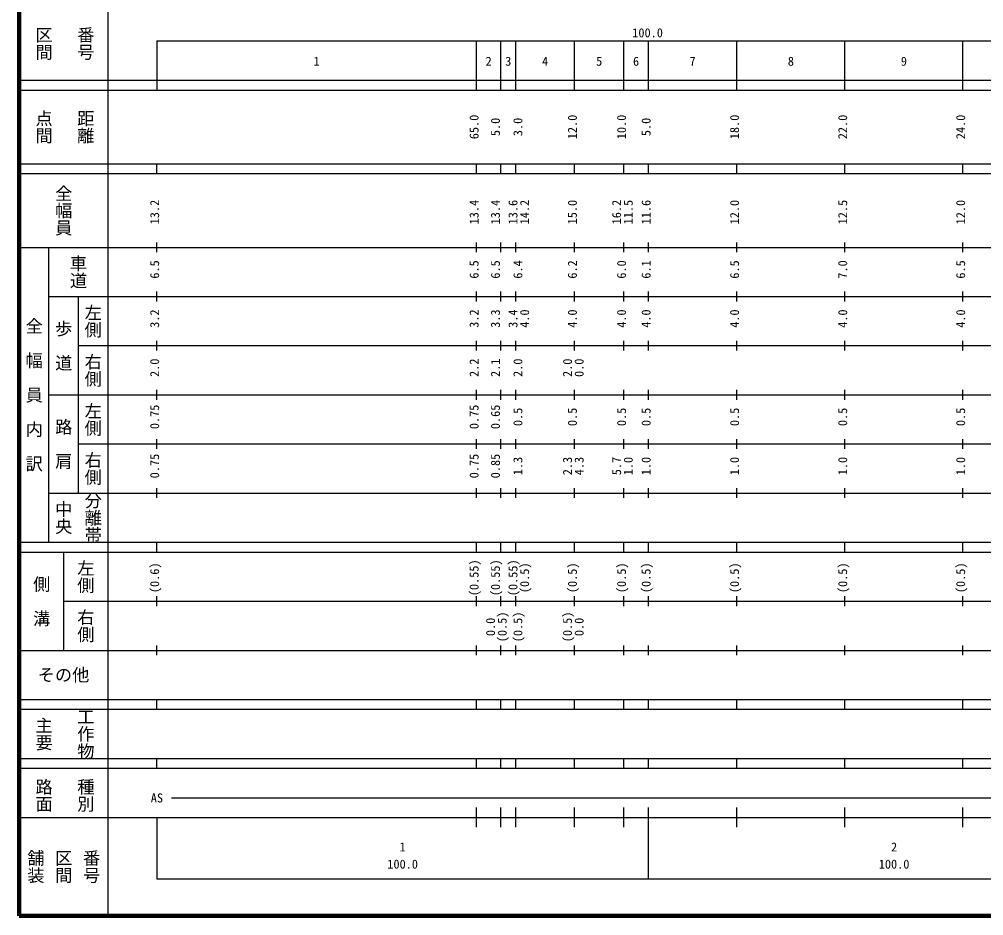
# Model space of a CAD drawing. Units: millimetres on the paper, enlarged 1000 times. Extents: x 40000 to 680000, y 20000 to 380000.
# Drawn here: x 40000 to 236234, y 20000 to 202409 of the extents above; entities that cross this region are included whole.
import ezdxf
from ezdxf.enums import TextEntityAlignment as Align

# ---------------------------------------------------------------- set-up
doc = ezdxf.new("R2010")
doc.units = ezdxf.units.MM
doc.header["$LTSCALE"] = 1000
doc.layers.add('M-TTL', color=2, linetype='Continuous', lineweight=140)
doc.layers.add('M-TTL-BAND', color=7, linetype='Continuous', lineweight=25)
doc.styles.add('@ＭＳ ゴシック', font='')
doc.styles.add('ＭＳ ゴシック', font='')
doc.styles.get('@ＭＳ ゴシック').set_extended_font_data('@MS Gothic')
doc.styles.get('ＭＳ ゴシック').set_extended_font_data('MS Gothic')

msp = doc.modelspace()

# ---------------------------------------------------------------- linework, layer by layer
at = {"layer": 'M-TTL'}
for p, q in [((40000, 380000), (40000, 20000)), ((40000, 20000), (680000, 20000))]:
    msp.add_line(p, q, dxfattribs=at)
at = {"layer": 'M-TTL-BAND'}
for p, q in [((58000, 370000), (58000, 20000)), ((68000, 198000), (579000, 198000)), ((68000, 198000), (68000, 188000)), ((133000, 188000), (133000, 198000)), ((138000, 188000), (138000, 198000)), ((141000, 188000), (141000, 198000)), ((153000, 188000), (153000, 198000)), ((163000, 188000), (163000, 198000)), ((168000, 188000), (168000, 198000)), ((186000, 188000), (186000, 198000)), ((208000, 188000), (208000, 198000)), ((232000, 188000), (232000, 198000)), ((40000, 190000), (579000, 190000)), ((40000, 188000), (579000, 188000)), ((40000, 173000), (579000, 173000)), ((68000, 171000), (68000, 173000)), ((133000, 171000), (133000, 173000)), ((138000, 171000), (138000, 173000)), ((141000, 171000), (141000, 173000)), ((153000, 171000), (153000, 173000)), ((163000, 171000), (163000, 173000)), ((168000, 171000), (168000, 173000)), ((186000, 171000), (186000, 173000)), ((208000, 171000), (208000, 173000)), ((232000, 171000), (232000, 173000)), ((40000, 171000), (579000, 171000)), ((68000, 155000), (68000, 157000)), ((133000, 155000), (133000, 157000)), ((138000, 155000), (138000, 157000)), ((141000, 155000), (141000, 157000)), ((153000, 155000), (153000, 157000)), ((163000, 155000), (163000, 157000)), ((168000, 155000), (168000, 157000)), ((186000, 155000), (186000, 157000)), ((208000, 155000), (208000, 157000)), ((232000, 155000), (232000, 157000)), ((40000, 156000), (579000, 156000)), ((46000, 96000), (46000, 156000)), ((46000, 146000), (579000, 146000)), ((52000, 146000), (52000, 106000)), ((68000, 145000), (68000, 147000)), ((133000, 145000), (133000, 147000)), ((138000, 145000), (138000, 147000)), ((141000, 145000), (141000, 147000)), ((153000, 145000), (153000, 147000)), ((163000, 145000), (163000, 147000)), ((168000, 145000), (168000, 147000)), ((186000, 145000), (186000, 147000)), ((208000, 145000), (208000, 147000)), ((232000, 145000), (232000, 147000)), ((52000, 136000), (579000, 136000)), ((68000, 135000), (68000, 137000)), ((133000, 135000), (133000, 137000)), ((138000, 135000), (138000, 137000)), ((141000, 135000), (141000, 137000)), ((153000, 135000), (153000, 137000)), ((163000, 135000), (163000, 137000)), ((168000, 135000), (168000, 137000)), ((186000, 135000), (186000, 137000)), ((208000, 135000), (208000, 137000)), ((232000, 135000), (232000, 137000)), ((46000, 126000), (579000, 126000)), ((68000, 125000), (68000, 127000)), ((133000, 125000), (133000, 127000)), ((138000, 125000), (138000, 127000)), ((141000, 125000), (141000, 127000)), ((153000, 125000), (153000, 127000)), ((163000, 125000), (163000, 127000)), ((168000, 125000), (168000, 127000)), ((186000, 125000), (186000, 127000)), ((208000, 125000), (208000, 127000)), ((232000, 125000), (232000, 127000)), ((52000, 116000), (579000, 116000)), ((68000, 115000), (68000, 117000)), ((133000, 115000), (133000, 117000)), ((138000, 115000), (138000, 117000)), ((141000, 115000), (141000, 117000)), ((153000, 115000), (153000, 117000)), ((163000, 115000), (163000, 117000)), ((168000, 115000), (168000, 117000)), ((186000, 115000), (186000, 117000)), ((208000, 115000), (208000, 117000)), ((232000, 115000), (232000, 117000)), ((46000, 106000), (579000, 106000)), ((68000, 105000), (68000, 107000)), ((133000, 105000), (133000, 107000)), ((138000, 105000), (138000, 107000)), ((141000, 105000), (141000, 107000)), ((153000, 105000), (153000, 107000)), ((163000, 105000), (163000, 107000)), ((168000, 105000), (168000, 107000)), ((186000, 105000), (186000, 107000)), ((208000, 105000), (208000, 107000)), ((232000, 105000), (232000, 107000)), ((40000, 96000), (579000, 96000)), ((68000, 94000), (68000, 96000)), ((133000, 94000), (133000, 96000)), ((138000, 94000), (138000, 96000)), ((141000, 94000), (141000, 96000)), ((153000, 94000), (153000, 96000)), ((163000, 94000), (163000, 96000)), ((168000, 94000), (168000, 96000)), ((186000, 94000), (186000, 96000)), ((208000, 94000), (208000, 96000)), ((232000, 94000), (232000, 96000)), ((40000, 94000), (579000, 94000)), ((49000, 94000), (49000, 74000)), ((68000, 83000), (68000, 85000)), ((133000, 83000), (133000, 85000)), ((138000, 83000), (138000, 85000)), ((141000, 83000), (141000, 85000)), ((153000, 83000), (153000, 85000)), ((163000, 83000), (163000, 85000)), ((168000, 83000), (168000, 85000)), ((186000, 83000), (186000, 85000)), ((208000, 83000), (208000, 85000)), ((232000, 83000), (232000, 85000)), ((49000, 84000), (579000, 84000)), ((68000, 73000), (68000, 75000)), ((133000, 73000), (133000, 75000)), ((138000, 73000), (138000, 75000)), ((141000, 73000), (141000, 75000)), ((153000, 73000), (153000, 75000)), ((163000, 73000), (163000, 75000)), ((168000, 73000), (168000, 75000)), ((186000, 73000), (186000, 75000)), ((208000, 73000), (208000, 75000)), ((232000, 73000), (232000, 75000)), ((40000, 74000), (579000, 74000)), ((40000, 64000), (579000, 64000)), ((68000, 62000), (68000, 64000)), ((133000, 62000), (133000, 64000)), ((138000, 62000), (138000, 64000)), ((141000, 62000), (141000, 64000)), ((153000, 62000), (153000, 64000)), ((163000, 62000), (163000, 64000)), ((168000, 62000), (168000, 64000)), ((186000, 62000), (186000, 64000)), ((208000, 62000), (208000, 64000)), ((232000, 62000), (232000, 64000)), ((40000, 62000), (579000, 62000)), ((40000, 52000), (579000, 52000)), ((68000, 50000), (68000, 52000)), ((133000, 50000), (133000, 52000)), ((138000, 50000), (138000, 52000)), ((141000, 50000), (141000, 52000)), ((153000, 50000), (153000, 52000)), ((163000, 50000), (163000, 52000)), ((168000, 50000), (168000, 52000)), ((186000, 50000), (186000, 52000)), ((208000, 50000), (208000, 52000)), ((232000, 50000), (232000, 52000)), ((40000, 50000), (579000, 50000)), ((71000, 44000), (565000, 44000)), ((133000, 38000), (133000, 42000)), ((138000, 38000), (138000, 42000)), ((141000, 38000), (141000, 42000)), ((153000, 38000), (153000, 42000)), ((163000, 38000), (163000, 42000)), ((168000, 27500), (168000, 42000)), ((186000, 38000), (186000, 42000)), ((208000, 38000), (208000, 42000)), ((232000, 38000), (232000, 42000)), ((40000, 40000), (579000, 40000)), ((68000, 40000), (68000, 27500)), ((68000, 27500), (579000, 27500))]:
    msp.add_line(p, q, dxfattribs=at)

# ---------------------------------------------------------------- texts
at = {"layer": 'M-TTL-BAND', "style": '@ＭＳ ゴシック'}
for s, p in [('区間', (45000, 197500)), ('番号', (53500, 197500)), ('点間', (45000, 180500)), ('距離', (53500, 180500)), ('全幅員', (49000, 163500)), ('車道', (52000, 151000)), ('左側', (55000, 141000)), ('全\u3000幅\u3000員\u3000内\u3000訳', (43000, 126000)), ('歩\u3000道', (49000, 136000)), ('右側', (55000, 131000)), ('左側', (55000, 121000)), ('路\u3000肩', (49000, 116000)), ('右側', (55000, 111000)), ('分離帯', (55000, 101000)), ('中央', (49000, 101000)), ('左側', (53500, 89000)), ('側\u3000溝', (44500, 84000)), ('右側', (53500, 79000)), ('工作物', (53500, 57000)), ('主要', (45000, 57000)), ('路面', (45000, 44500)), ('種別', (53500, 44500)), ('舗装', (43333, 30000)), ('区間', (49000, 30000)), ('番号', (54667, 30000))]:
    msp.add_text(s, height=2566, rotation=270, dxfattribs=at).set_placement(p, align=Align.MIDDLE_CENTER)
at = {"layer": 'M-TTL-BAND', "style": 'ＭＳ ゴシック'}
for s, p in [('100.0', (167844, 198195)), ('1', (100500, 192405)), ('2', (135500, 192405)), ('3', (139500, 192405)), ('4', (147000, 192405)), ('5', (158000, 192405)), ('6', (165500, 192405)), ('7', (177000, 192405)), ('8', (197000, 192405)), ('9', (220000, 192405)), ('AS', (68000, 42500)), ('1', (118000, 32523)), ('2', (218000, 32523)), ('100.0', (118000, 29033)), ('100.0', (218000, 29033))]:
    msp.add_text(s, height=1833, dxfattribs=at).set_placement(p, align=Align.BOTTOM_CENTER)
for s, p in [('65.0', (134000, 180500)), ('12.0', (154000, 180500)), ('10.0', (164000, 180500)), ('18.0', (187000, 180500)), ('22.0', (209000, 180500)), ('24.0', (233000, 180500)), ('5.0', (138345, 180500)), ('3.0', (142910, 180500)), ('5.0', (169000, 180500)), ('13.2', (69000, 163174)), ('13.4', (134000, 163174)), ('13.4', (138345, 163174)), ('13.6', (141910, 163174)), ('14.2', (144280, 163174)), ('15.0', (154000, 163174)), ('16.2', (163000, 163174)), ('11.5', (165370, 163174)), ('11.6', (169000, 163174)), ('12.0', (187000, 163174)), ('12.5', (209000, 163174)), ('12.0', (233000, 163174)), ('6.5', (69000, 151500)), ('6.5', (134000, 151500)), ('6.5', (138345, 151500)), ('6.4', (142910, 151500)), ('6.2', (154000, 151500)), ('6.0', (164000, 151500)), ('6.1', (169000, 151500)), ('6.5', (187000, 151500)), ('7.0', (209000, 151500)), ('6.5', (233000, 151500)), ('3.4', (141910, 141500)), ('3.2', (69000, 141500)), ('3.2', (134000, 141500)), ('3.3', (138345, 141500)), ('4.0', (144280, 141500)), ('4.0', (154000, 141500)), ('4.0', (164000, 141500)), ('4.0', (169000, 141500)), ('4.0', (187000, 141500)), ('4.0', (209000, 141500)), ('4.0', (233000, 141500)), ('2.0', (69000, 131500)), ('2.2', (134000, 131500)), ('2.1', (138345, 131500)), ('2.0', (142910, 131500)), ('2.0', (153000, 131500)), ('0.0', (155370, 131500)), ('0.75', (69000, 121500)), ('0.75', (134000, 121500)), ('0.65', (138345, 121500)), ('0.5', (142910, 121500)), ('0.5', (154000, 121500)), ('0.5', (164000, 121500)), ('0.5', (169000, 121500)), ('0.5', (187000, 121500)), ('0.5', (209000, 121500)), ('0.5', (233000, 121500)), ('0.75', (69000, 111500)), ('0.75', (134000, 111500)), ('0.85', (138345, 111500)), ('1.3', (142910, 111500)), ('2.3', (153000, 111500)), ('4.3', (155370, 111500)), ('5.7', (163000, 111500)), ('1.0', (165370, 111500)), ('1.0', (169000, 111500)), ('1.0', (187000, 111500)), ('1.0', (209000, 111500)), ('1.0', (233000, 111500)), ('(0.6)', (69000, 88764)), ('(0.55)', (134000, 88764)), ('(0.55)', (138345, 88764)), ('(0.55)', (141910, 88764)), ('(0.5)', (144280, 88764)), ('(0.5)', (154000, 88764)), ('(0.5)', (164000, 88764)), ('(0.5)', (169000, 88764)), ('(0.5)', (187000, 88764)), ('(0.5)', (209000, 88764)), ('(0.5)', (233000, 88764)), ('0.0', (137345, 78764)), ('(0.5)', (139715, 78764)), ('(0.5)', (142910, 78764)), ('(0.5)', (153000, 78764)), ('0.0', (155370, 78764))]:
    msp.add_text(s, height=1833, rotation=90, dxfattribs=at).set_placement(p, align=Align.BOTTOM_CENTER)
msp.add_text('その他', height=2566, dxfattribs=at).set_placement((49000, 69000), align=Align.MIDDLE_CENTER)

doc.saveas('drawing.dxf')
